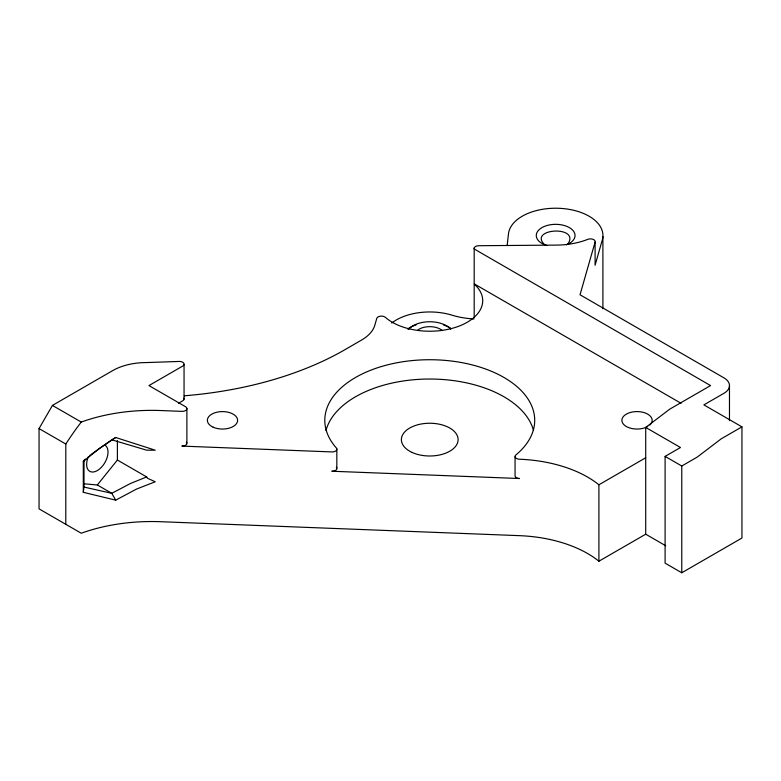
<?xml version="1.0" encoding="UTF-8"?>
<svg xmlns="http://www.w3.org/2000/svg" width="781" height="781" viewBox="0 0 781 781"><rect width="100%" height="100%" fill="white"/><g stroke="black" fill="none" stroke-linecap="round" stroke-linejoin="round"><path stroke-width="1.17" d="M507.191 245.224L508.49 233.744A47.28 27.296 0 0 1 561.051 208.4A47.28 27.296 0 0 1 602.307 239.962L595.093 265.228L595.093 242.061A4.725 2.733 0 0 0 592.964 239.318A4.725 2.733 0 0 0 587.751 239.367A56.73 32.753 0 0 1 556.433 245.107L478.86 245.712A4.725 2.733 0 0 0 474.213 248.983L710.564 385.58L669.776 409.127L645.711 427.441L645.711 534.194L598.91 561.217A106.499 61.484 0 0 0 519.453 535.659L160.691 521.708A132.877 76.723 0 0 0 81.244 533.228L39.05 508.87L39.05 428.584L52.425 405.417L112.767 370.575A47.28 27.296 0 0 1 146.115 362.579L178.781 361.457A4.725 2.733 0 0 1 183.594 362.97A4.725 2.733 0 0 1 182.686 366.094L148.937 385.58L185.527 406.706A4.725 2.733 0 0 1 186.483 409.761A4.725 2.733 0 0 1 181.866 411.362L160.691 410.533A132.877 76.723 0 0 0 81.244 422.062L52.425 405.417M117.384 440.572L117.384 460.029L146.662 476.927L147.541 478.284L155.234 481.76L136.646 489.013L115.705 500.152L83.303 492.313L84.006 487.071L84.006 460.38L85.559 459.043M595.093 242.061L580.029 294.779L723.938 377.858A18.91 10.914 0 0 1 723.938 393.302L703.876 404.88L741.95 426.865L741.95 538.031L681.774 572.776L665.1 563.15L665.1 456.387L680.476 447.513L645.711 427.441M83.303 492.313L83.303 461.512L84.006 460.38M81.244 422.052L76.645 428.193A262.211 214.053 -60 0 0 65.819 444.038L65.789 524.315M84.348 483.82L97.322 484.981L117.384 460.029M567.846 244.082C580.898 224.879 526.316 228.286 545.304 245.361M83.303 461.512L99.812 448.109L115.705 437.506L155.234 450.188L146.662 450.188L111.81 439.81L91.416 454.249M89.776 455.548L90.537 454.942M115.705 437.506L111.81 439.81M178.459 403.269L182.686 400.838A4.725 2.733 0 0 0 183.886 398.164M186.454 442.212A4.725 2.733 0 0 1 181.866 446.097L331.818 451.926A4.725 2.733 0 0 0 336.084 450.705A4.725 2.733 0 0 0 336.347 447.962A104.957 60.596 0 0 1 367.353 371.6A104.957 60.596 0 0 1 502.896 376.862A104.957 60.596 0 0 1 515.89 454.942A4.725 2.733 0 0 0 515.509 457.676A4.725 2.733 0 0 0 519.453 459.218A106.499 61.484 0 0 1 598.91 484.786L645.711 457.764M741.95 426.865L721.224 438.824L697.15 457.139L681.774 466.013L665.1 456.387M146.662 476.927L130.466 483.488L111.79 493.309L84.006 487.071M681.071 403.299L474.292 283.913L474.828 284.616A52.952 30.566 0 0 1 458.105 326.478A52.952 30.566 0 0 1 385.394 317.35A4.725 2.733 0 0 0 380.464 316.178A4.725 2.733 0 0 0 376.764 318.404L374.841 325.15A47.28 27.296 0 0 1 361.701 339.969L345.456 349.39A281.98 162.799 0 0 1 184.248 395.791M645.711 534.194L665.724 545.753M39.05 428.584L65.789 444.018M97.322 484.981L111.79 493.309L115.705 500.152M729.474 385.58L729.474 420.627M681.774 466.013L681.774 572.776M602.903 236.575L602.903 308.72M598.91 484.786L598.91 561.217M515.069 456.758L515.069 476.059A4.725 2.733 0 0 0 519.453 478.519L331.818 471.226A4.725 2.733 0 0 0 336.084 470.006A4.725 2.733 0 0 0 336.347 467.263M474.184 248.016L474.184 317.76M336.826 448.87L336.826 468.17M186.884 408.385L186.884 443.12M184.052 364.376L184.052 399.12M547.09 245.556A19.388 11.188 0 0 1 540.032 228.901A19.388 11.188 0 0 1 569.661 227.779A19.388 11.188 0 0 1 566.43 244.824M473.989 318.931A57.511 33.202 0 0 1 451.965 315.163A47.28 27.296 0 0 0 391.711 323.051M407.653 328.986A28.37 16.381 0 0 1 416.068 324.916M443.432 324.916A28.37 16.381 0 0 1 450.598 328.157M408.6 329.299A23.635 13.648 0 0 1 429.589 321.752A23.635 13.648 0 0 1 450.754 329.133M417.952 329.924A15.132 8.737 0 0 1 442.349 330.558M647.713 426.494A15.132 8.737 0 0 1 622.721 423.185A15.132 8.737 0 0 1 638.79 411.646A15.132 8.737 0 0 1 649.763 425.03M325.989 430.477A104.957 60.596 0 0 1 429.706 379.029A104.957 60.596 0 0 1 533.491 430.438M104.888 445.131A15.132 8.737 -60 0 1 105.406 461.659A15.132 8.737 -60 0 1 90.918 471.822A15.132 8.737 -60 0 1 88.321 456.748M213.213 427.227A15.132 8.737 0 0 0 237.473 421.496A15.132 8.737 0 0 0 216.757 412.241A15.132 8.737 0 0 0 213.213 427.227M412.251 452.511A28.37 16.381 0 0 0 457.832 441.919A28.37 16.381 0 0 0 419.153 424.425A28.37 16.381 0 0 0 412.251 452.511"/></g></svg>
